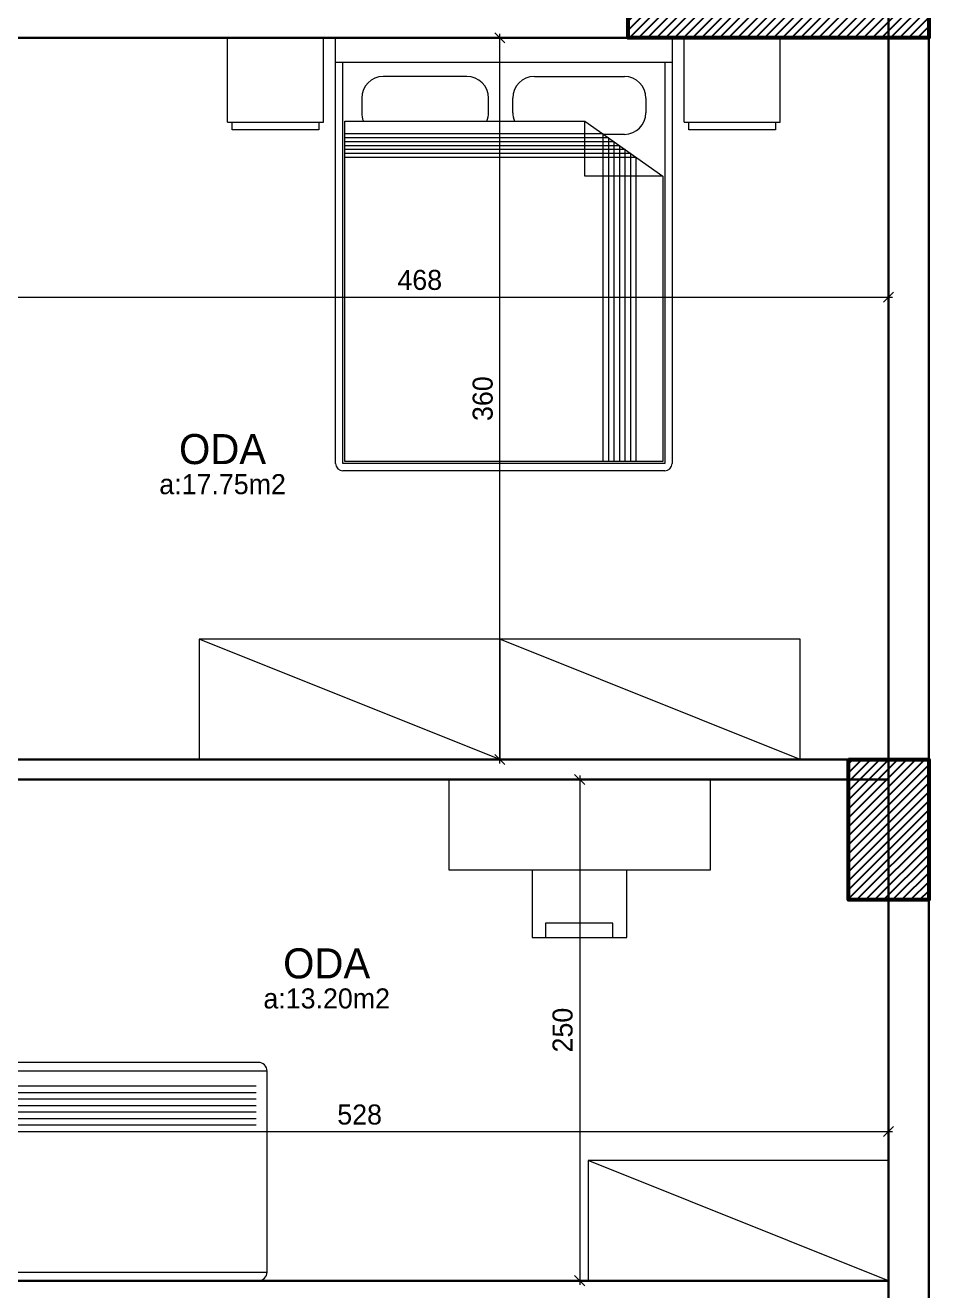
# Model space of a CAD drawing. Header units: centimetres. Extents: x 562865 to 1310255, y -148070 to 32737.
# Drawn here: x 655574 to 656025, y -26094 to -25463 of the extents above; entities that cross this region are included whole.
import ezdxf
from ezdxf.enums import TextEntityAlignment as Align

# ---------------------------------------------------------------- set-up
doc = ezdxf.new("R2010")
doc.units = ezdxf.units.CM
doc.header["$LTSCALE"] = 2.5
doc.layers.get('0').update_dxf_attribs({"color": 86})
for name, color, linetype in [('alan', 7, 'Continuous'), ('mahal', 7, 'Continuous'), ('TARAMA KOLON', 252, 'Continuous')]:
    doc.layers.add(name, color=color, linetype=linetype)
for name, color, linetype, lineweight in [('DUVAR', 4, 'Continuous', 30), ('iç ölçü', 106, 'Continuous', 18), ('kolon', 1, 'Continuous', 53), ('TEFRIS', 33, 'Continuous', 0)]:
    doc.layers.add(name, color=color, linetype=linetype, lineweight=lineweight)
doc.styles.add('PINAR', font='comic.ttf')
doc.dimstyles.new('TEMİZ ÖLÇÜ', dxfattribs={"dimtxt": 10, "dimasz": 5, "dimexe": 1.8, "dimexo": 0.625, "dimgap": 3, "dimtad": 1, "dimdec": 0, "dimrnd": 0.5, "dimzin": 1, "dimdsep": 46, "dimtxsty": 'PINAR', "dimblk": 'OBLIQUE', "dimcen": 0.9, "dimdle": 2, "dimclrd": 256, "dimclre": 256, "dimclrt": 7, "dimadec": 0, "dimazin": 0, "dimtfac": 1, "dimtdec": 0, "dimtofl": 0, "dimtmove": 2, "dimatfit": 2, "dimfxl": 10, "dimfxlon": 1, "dimlwd": -1, "dimlwe": -1, "dimarcsym": 0})

# ---------------------------------------------------------------- blocks, each defined once
blk = doc.blocks.new('_Oblique')
at = {"color": 0, "linetype": 'ByBlock', "lineweight": -2}
blk.add_line((-0.5, -0.5), (0.5, 0.5), dxfattribs=at)
blk = doc.blocks.new('*D1704')
at = {"layer": 'Defpoints', "color": 0}
for p in [(655845.34, -25839.39), (655845.34, -26089.39), (655851.18, -26089.39)]:
    blk.add_point(p, dxfattribs=at)
at = {"layer": 'iç ölçü'}
for p, q in [((655845.96, -25839.39), (655852.98, -25839.39)), ((655851.18, -25837.39), (655851.18, -26091.39)), ((655845.96, -26089.39), (655852.98, -26089.39))]:
    blk.add_line(p, q, dxfattribs=at)
at = {"layer": 'iç ölçü', "linetype": 'ByBlock', "xscale": 5, "yscale": 5, "zscale": 5}
for p, rotation in [((655851.18, -25839.39), 90), ((655851.18, -26089.39), 270)]:
    blk.add_blockref('_Oblique', p, dxfattribs=dict(at, rotation=rotation))
at = {"layer": 'iç ölçü', "color": 7, "insert": (655842.7, -25964.39), "char_height": 10, "attachment_point": 5, "rotation": 90, "style": 'PINAR'}
blk.add_mtext('250', dxfattribs=at)
blk = doc.blocks.new('*D1705')
at = {"layer": 'Defpoints', "color": 0}
for p in [(655477.34, -26009.39), (656005.38, -26009.39), (656005.38, -26015)]:
    blk.add_point(p, dxfattribs=at)
at = {"layer": 'iç ölçü'}
for p, q in [((655477.34, -26010.01), (655477.34, -26016.8)), ((656005.38, -26010.01), (656005.38, -26016.8)), ((655475.34, -26015), (656007.38, -26015))]:
    blk.add_line(p, q, dxfattribs=at)
at = {"layer": 'iç ölçü', "linetype": 'ByBlock', "xscale": 5, "yscale": 5, "zscale": 5, "rotation": 180}
blk.add_blockref('_Oblique', (655477.34, -26015), dxfattribs=at)
at = {"layer": 'iç ölçü', "linetype": 'ByBlock', "xscale": 5, "yscale": 5, "zscale": 5}
blk.add_blockref('_Oblique', (656005.38, -26015), dxfattribs=at)
at = {"layer": 'iç ölçü', "color": 7, "insert": (655741.36, -26006.57), "char_height": 10, "attachment_point": 5, "style": 'PINAR'}
blk.add_mtext('528', dxfattribs=at)
blk = doc.blocks.new('*D1706')
at = {"layer": 'Defpoints', "color": 0}
for p in [(655806.96, -25469.39), (655811.34, -25469.39), (655806.96, -25829.39)]:
    blk.add_point(p, dxfattribs=at)
at = {"layer": 'iç ölçü'}
for p, q in [((655807.58, -25469.39), (655813.14, -25469.39)), ((655811.34, -25831.39), (655811.34, -25467.39)), ((655807.58, -25829.39), (655813.14, -25829.39))]:
    blk.add_line(p, q, dxfattribs=at)
at = {"layer": 'iç ölçü', "linetype": 'ByBlock', "xscale": 5, "yscale": 5, "zscale": 5}
for p, rotation in [((655811.34, -25469.39), 90), ((655811.34, -25829.39), 270)]:
    blk.add_blockref('_Oblique', p, dxfattribs=dict(at, rotation=rotation))
at = {"layer": 'iç ölçü', "color": 7, "insert": (655802.83, -25649.39), "char_height": 10, "attachment_point": 5, "rotation": 90, "style": 'PINAR'}
blk.add_mtext('360', dxfattribs=at)
blk = doc.blocks.new('*D1707')
at = {"layer": 'Defpoints', "color": 0}
for p in [(656005.38, -25579.46), (655537.34, -25599.46), (656005.38, -25598.73)]:
    blk.add_point(p, dxfattribs=at)
at = {"layer": 'iç ölçü'}
for p, q in [((656005.38, -25588.73), (656005.38, -25600.53)), ((655537.34, -25598.84), (655537.34, -25596.93)), ((655535.34, -25598.73), (656007.38, -25598.73))]:
    blk.add_line(p, q, dxfattribs=at)
at = {"layer": 'iç ölçü', "linetype": 'ByBlock', "xscale": 5, "yscale": 5, "zscale": 5, "rotation": 180}
blk.add_blockref('_Oblique', (655537.34, -25598.73), dxfattribs=at)
at = {"layer": 'iç ölçü', "linetype": 'ByBlock', "xscale": 5, "yscale": 5, "zscale": 5}
blk.add_blockref('_Oblique', (656005.38, -25598.73), dxfattribs=at)
at = {"layer": 'iç ölçü', "color": 7, "insert": (655771.36, -25590.21), "char_height": 10, "attachment_point": 5, "style": 'PINAR'}
blk.add_mtext('468', dxfattribs=at)
blk = doc.blocks.new('Yatak-2a')
for p, q in [((-115, -35), (-115, 0)), ((-115, 0), (-75, 0)), ((-75, -35), (-75, 0)), ((75, 0), (115, 0)), ((75, -35), (75, 0)), ((115, -35), (115, 0)), ((-66.94, -176.94), (-66.94, -10.32)), ((66.94, -10.32), (66.94, -176.94)), ((-115, -35), (-75, -35)), ((-66.18, -176.18), (-66.18, -34.58)), ((-66.18, -34.58), (33.7, -34.58)), ((33.7, -34.58), (66.18, -57.51)), ((33.7, -57.51), (33.7, -34.58)), ((75, -35), (115, -35)), ((66.18, -57.51), (33.7, -57.51)), ((66.18, -57.51), (66.18, -176.18)), ((66.94, -176.94), (-66.94, -176.94)), ((66.18, -176.18), (-66.18, -176.18))]:
    blk.add_line(p, q)
at = {"color": 33}
for p, q in [((-70, 0), (70, 0)), ((-70, -10.32), (-70, 0)), ((70, 0), (70, -10.32)), ((-70, -176.94), (-70, -10.32)), ((70, -10.32), (-70, -10.32)), ((70, -10.32), (70, -176.94)), ((66.94, -180), (-66.94, -180))]:
    blk.add_line(p, q, dxfattribs=at)
at = {"color": 8}
for p, q in [((-15.36, -16.05), (-50.13, -16.05)), ((12.69, -16.05), (50.13, -16.05)), ((-59.11, -25.03), (-59.11, -31.14)), ((-6.38, -31.14), (-6.38, -25.03)), ((3.71, -31.14), (3.71, -25.03)), ((59.11, -25.03), (59.11, -31.14)), ((41.34, -39.97), (-66.18, -39.97)), ((43.64, -41.59), (-66.18, -41.59)), ((41.34, -176.18), (41.34, -39.97)), ((50.13, -40.12), (41.55, -40.12)), ((43.64, -176.18), (43.64, -41.59)), ((45.93, -43.21), (-66.18, -43.21)), ((48.22, -44.83), (-66.18, -44.83)), ((50.51, -46.45), (-66.18, -46.45)), ((45.93, -176.18), (45.93, -43.21)), ((48.22, -176.18), (48.22, -44.83)), ((50.51, -176.18), (50.51, -46.45)), ((52.81, -48.07), (-66.18, -48.07)), ((55.1, -49.68), (-66.18, -49.68)), ((52.81, -176.18), (52.81, -48.07)), ((55.1, -176.18), (55.1, -49.68))]:
    blk.add_line(p, q, dxfattribs=at)
at = {"color": 42}
for p, q in [((-113, -38.2), (-113, -35)), ((-77, -35), (-77, -38.2)), ((77, -38.2), (77, -35)), ((113, -35), (113, -38.2)), ((-77, -38.2), (-113, -38.2)), ((113, -38.2), (77, -38.2))]:
    blk.add_line(p, q, dxfattribs=at)
at = {"color": 8}
for centre, start, end in [((-50.13, -25.03), 90, 180), ((-15.36, -25.03), 360, 90), ((12.69, -25.03), 90, 180), ((50.13, -25.03), 360, 90), ((-50.13, -31.14), 179.9994, 202.5177), ((-15.36, -31.14), 337.4811, 359.9994), ((12.69, -31.14), 179.9994, 202.5177), ((50.13, -31.14), 270, 0)]:
    blk.add_arc(centre, 8.98, start, end, dxfattribs=at)
at = {"color": 33}
for centre, start, end in [((-66.94, -176.94), 180, 270), ((66.94, -176.94), 270, 0)]:
    blk.add_arc(centre, 3.06, start, end, dxfattribs=at)
blk = doc.blocks.new('G$C0735DA1E')
at = {"color": 42}
for p, q in [((0, 108.9), (0, 0)), ((8.51, 108.9), (0, 108.9)), ((8.51, 0), (8.51, 108.9)), ((217.8, 104.59), (42.74, 104.59)), ((42.74, 104.59), (42.74, 51.22)), ((42.74, 51.22), (75.09, 4.31)), ((75.09, 51.22), (42.74, 51.22)), ((75.09, 4.31), (75.09, 51.22)), ((10.29, 0), (0, 0)), ((75.09, 4.31), (217.8, 4.31))]:
    blk.add_line(p, q, dxfattribs=at)
for p, q in [((213.49, 108.9), (8.51, 108.9)), ((217.8, 4.31), (217.8, 104.59)), ((8.51, 0), (213.49, 0))]:
    blk.add_line(p, q)
at = {"color": 8}
for p, q in [((64.05, 96.98), (64.05, 52.43)), ((212.41, 96.98), (64.05, 96.98)), ((59.48, 90.51), (59.48, 52.43)), ((212.41, 90.51), (59.48, 90.51)), ((61.77, 93.74), (61.77, 52.43)), ((212.41, 93.74), (61.77, 93.74)), ((212.41, 84.04), (54.92, 84.04)), ((54.92, 84.04), (54.92, 52.43)), ((212.41, 87.27), (57.2, 87.27)), ((57.2, 87.27), (57.2, 52.43)), ((212.41, 77.57), (50.35, 77.57)), ((50.35, 77.57), (50.35, 52.43)), ((212.41, 80.8), (52.63, 80.8)), ((52.63, 80.8), (52.63, 52.43))]:
    blk.add_line(p, q, dxfattribs=at)
for centre, start, end in [((213.49, 104.59), 359.99996, 90.00004), ((213.49, 4.31), 269.99996, 0.00004)]:
    blk.add_arc(centre, 4.31, start, end)
for centre, radius, start, end in [((-392.71, 54.41), 405.93, 355.2981, 4.7019), ((30.01, 173.57), 87.79, 258.06799, 278.34062), ((417.07, 54.41), 370.41, 181.39769, 185.15396), ((30.01, -112.77), 135.13, 82.28082, 97.71918)]:
    blk.add_arc(centre, radius, start, end, dxfattribs=at)
blk = doc.blocks.new('G$C7B943698')
at = {"layer": 'TEFRIS'}
blk.add_lwpolyline([(41.29, 45.15), (41.29, 78.78), (88.6, 78.78), (88.6, 45.15)], dxfattribs=at)
for points in [[(48.1, 78.78), (81.62, 78.78), (81.62, 71.66), (48.1, 71.66)], [(0, 0), (130.27, 0), (130.27, 45.15), (0, 45.15)]]:
    blk.add_lwpolyline(points, close=True, dxfattribs=at)
blk = doc.blocks.new('SB')
at = {"layer": 'TARAMA KOLON'}
h = blk.add_hatch(dxfattribs=at)
h.set_pattern_fill('ANSI31', color=256, angle=7e-15)
h.paths.add_polyline_path([(655327.34, -25829.39), (655302.34, -25829.39), (655302.34, -25959.39), (655327.34, -25959.39)])
h.paths.add_polyline_path([(655437.34, -24424.14), (655477.34, -24424.14), (655477.34, -24494.14), (655437.34, -24494.14)])
h.paths.add_polyline_path([(655327.34, -25359.39), (655297.34, -25359.39), (655297.34, -25469.39), (655327.34, -25469.39)])
h.paths.add_polyline_path([(655327.34, -26079.39), (655327.34, -26109.39), (655257.34, -26109.39), (655257.34, -26079.39)])
h.paths.add_polyline_path([(654229.3, -24849.39), (654229.3, -24889.39), (654299.3, -24889.39), (654299.3, -24849.39)])
h.paths.add_polyline_path([(654269.3, -25899.39), (654229.3, -25899.39), (654229.3, -25829.39), (654269.3, -25829.39)])
h.paths.add_polyline_path([(654229.3, -25444.39), (654229.3, -25469.39), (654379.3, -25469.39), (654379.3, -25444.39)])
h.paths.add_polyline_path([(655112.34, -26369.39), (655142.34, -26369.39), (655142.34, -26429.39), (655112.34, -26429.39)])
h.paths.add_polyline_path([(654997.34, -26079.39), (654997.34, -26109.39), (654927.34, -26109.39), (654927.34, -26079.39)])
h.paths.add_polyline_path([(655437.34, -24889.39), (655467.34, -24889.39), (655467.34, -24829.39), (655437.34, -24829.39)])
h.paths.add_polyline_path([(655112.34, -26834.64), (655142.34, -26834.64), (655142.34, -26894.64), (655112.34, -26894.64)])
h.paths.add_polyline_path([(654787.34, -26369.39), (654817.34, -26369.39), (654817.34, -26429.39), (654787.34, -26429.39)])
h.paths.add_polyline_path([(655437.34, -26824.64), (655477.34, -26824.64), (655477.34, -26894.64), (655437.34, -26894.64)])
h.paths.add_polyline_path([(654299.3, -26369.39), (654299.3, -26409.39), (654229.3, -26409.39), (654229.3, -26369.39)])
h.paths.add_polyline_path([(654777.34, -26824.64), (654817.34, -26824.64), (654817.34, -26894.64), (654777.34, -26894.64)])
h.paths.add_polyline_path([(655437.34, -26369.39), (655467.34, -26369.39), (655467.34, -26429.39), (655437.34, -26429.39)])
h.paths.add_polyline_path([(655985.38, -25829.39), (656025.38, -25829.39), (656025.38, -25899.39), (655985.38, -25899.39)])
h.paths.add_polyline_path([(654927.34, -25959.39), (654927.34, -25359.39), (655177.34, -25359.39), (655177.34, -25389.39), (654952.35, -25389.39), (654952.35, -25729.39), (655177.34, -25729.39), (655177.34, -25754.39), (654952.34, -25754.39), (654952.34, -25934.39), (655177.34, -25934.39), (655177.34, -25959.39)])
h.paths.add_polyline_path([(654777.34, -24424.14), (654817.34, -24424.14), (654817.34, -24494.14), (654777.34, -24494.14)])
h.paths.add_polyline_path([(655985.38, -26824.64), (656025.38, -26824.64), (656025.38, -26894.64), (655985.38, -26894.64)])
h.paths.add_polyline_path([(654229.3, -24424.14), (654269.3, -24424.14), (654269.3, -24494.14), (654229.3, -24494.14)])
h.paths.add_polyline_path([(655107.34, -24424.14), (655147.34, -24424.14), (655147.34, -24494.14), (655107.34, -24494.14)])
h.paths.add_polyline_path([(655985.38, -24424.14), (656025.38, -24424.14), (656025.38, -24494.14), (655985.38, -24494.14)])
h.paths.add_polyline_path([(656025.38, -24849.39), (656025.38, -24889.39), (655955.38, -24889.39), (655955.38, -24849.39)])
h.paths.add_polyline_path([(654817.34, -24889.39), (654787.34, -24889.39), (654787.34, -24829.39), (654817.34, -24829.39)])
h.paths.add_polyline_path([(655114.84, -24849.39), (655139.84, -24849.39), (655139.84, -24999.39), (655114.84, -24999.39)])
h.paths.add_polyline_path([(656025.38, -26369.39), (656025.38, -26409.39), (655955.38, -26409.39), (655955.38, -26369.39)])
h.paths.add_polyline_path([(654229.3, -26824.64), (654269.3, -26824.64), (654269.3, -26894.64), (654229.3, -26894.64)])
h.paths.add_polyline_path([(656025.38, -25444.39), (656025.38, -25469.39), (655875.38, -25469.39), (655875.38, -25444.39)])
at = {"layer": 'kolon'}
for points in [[(656025.38, -25444.39), (656025.38, -25469.39), (655875.38, -25469.39), (655875.38, -25444.39)], [(655985.38, -25829.39), (656025.38, -25829.39), (656025.38, -25899.39), (655985.38, -25899.39)]]:
    blk.add_lwpolyline(points, close=True, dxfattribs=at)

msp = doc.modelspace()

# ---------------------------------------------------------------- linework, layer by layer
at = {"layer": 'DUVAR'}
for p, q in [((656025.38, -24424.14), (656025.38, -26894.64)), ((656005.38, -24444.14), (656005.38, -26874.64)), ((656025.38, -25469.39), (655327.34, -25469.39)), ((655467.34, -25829.39), (656005.38, -25829.39)), ((655467.34, -25839.39), (656005.38, -25839.39)), ((655477.34, -26089.39), (656005.38, -26089.39))]:
    msp.add_line(p, q, dxfattribs=at)
at = {"layer": 'TEFRIS'}
for points in [[(655811.31, -25829.39), (655811.31, -25769.39), (655661.31, -25769.39), (655661.31, -25829.39), (655811.31, -25829.39), (655661.31, -25769.39)], [(655961.31, -25829.39), (655961.31, -25769.39), (655811.31, -25769.39), (655811.31, -25829.39), (655961.31, -25829.39), (655811.31, -25769.39)], [(656005.38, -26089.39), (656005.38, -26029.39), (655855.38, -26029.39), (655855.38, -26089.39), (656005.38, -26089.39), (655855.38, -26029.39)]]:
    msp.add_lwpolyline(points, dxfattribs=at)

# ---------------------------------------------------------------- block references
at = {"layer": 'iç ölçü', "xscale": -1, "rotation": 180}
msp.add_blockref('G$C7B943698', (655786.1, -25839.39), dxfattribs=at)
at = {"layer": 'TARAMA KOLON'}
msp.add_blockref('SB', (0, 0), dxfattribs=at)
at = {"layer": 'TEFRIS', "xscale": 1.2, "yscale": 1.2, "zscale": 1.2}
msp.add_blockref('Yatak-2a', (655813.33, -25469.39), dxfattribs=at)
at = {"layer": 'TEFRIS'}
msp.add_blockref('G$C0735DA1E', (655477.34, -26089.39), dxfattribs=at)

# ---------------------------------------------------------------- texts
at = {"layer": 'alan', "style": 'PINAR'}
for s, p in [('a:17.75m2', (655672.96, -25697.04)), ('a:13.20m2', (655724.92, -25953.59))]:
    msp.add_text(s, height=10, dxfattribs=at).set_placement(p, align=Align.CENTER)
at = {"layer": 'mahal', "style": 'PINAR'}
for p in [(655672.96, -25682.04), (655724.92, -25938.59)]:
    msp.add_text('ODA', height=15, dxfattribs=at).set_placement(p, align=Align.CENTER)

# ---------------------------------------------------------------- dimensions: what is measured, and where the dimension line sits
at = {"layer": 'iç ölçü'}
for base, p1, p2, picture, middle in [((655811.34, -25469.39), (655806.96, -25829.39), (655806.96, -25469.39), '*D1706', (655802.83, -25649.39)), ((655851.18, -26089.39), (655845.34, -25839.39), (655845.34, -26089.39), '*D1704', (655842.7, -25964.39))]:
    dim = msp.add_linear_dim(base=base, p1=p1, p2=p2, angle=90, dimstyle='TEMİZ ÖLÇÜ', dxfattribs=at)
    dim.commit()
    dim.dimension.update_dxf_attribs({"geometry": picture, "text_midpoint": middle})
for base, p1, p2, picture, middle in [((656005.38, -25598.73), (655537.34, -25599.46), (656005.38, -25579.46), '*D1707', (655771.36, -25590.21)), ((656005.38, -26015), (655477.34, -26009.39), (656005.38, -26009.39), '*D1705', (655741.36, -26006.57))]:
    dim = msp.add_linear_dim(base=base, p1=p1, p2=p2, dimstyle='TEMİZ ÖLÇÜ', dxfattribs=at)
    dim.commit()
    dim.dimension.update_dxf_attribs({"geometry": picture, "text_midpoint": middle})

doc.saveas('drawing.dxf')
